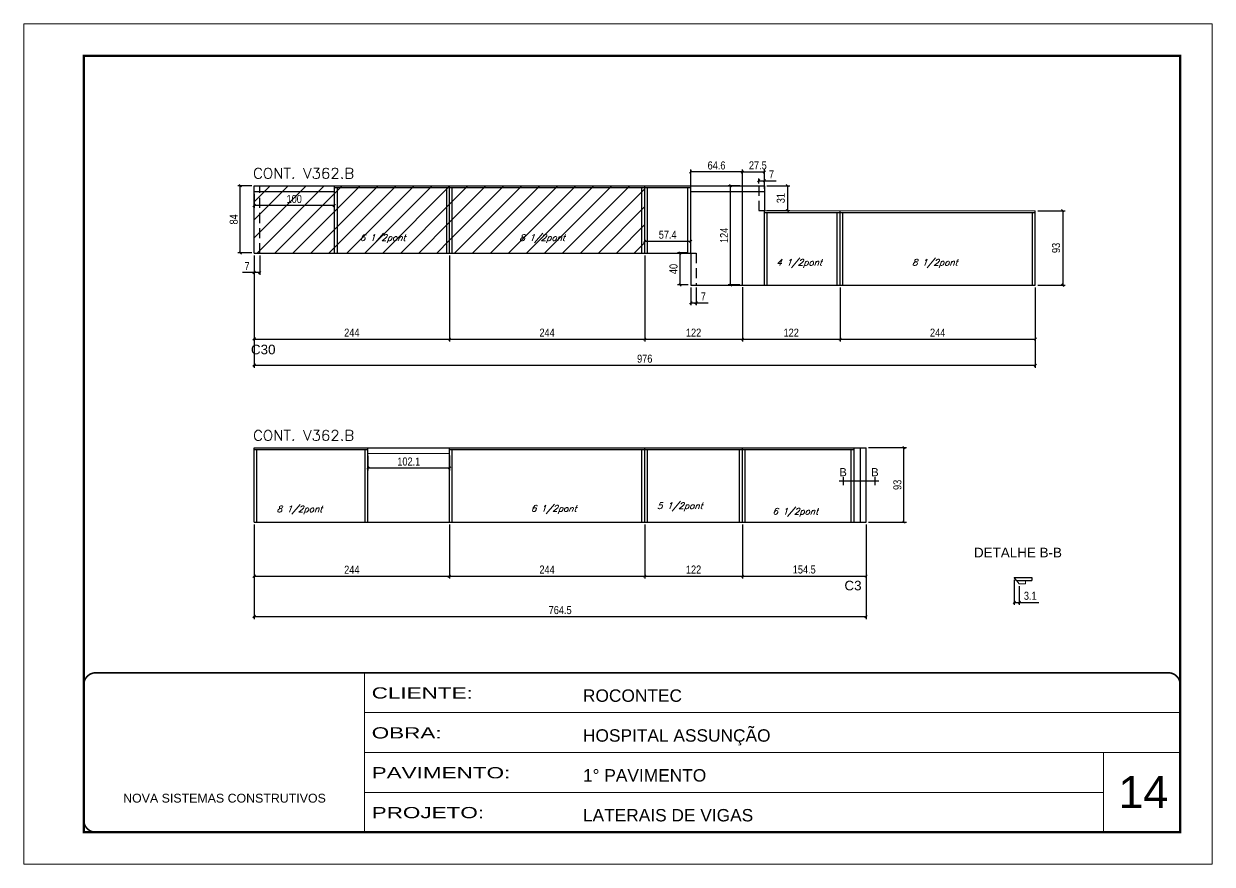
# Model space of a CAD drawing. Extents: x 137137 to 143418, y 10464 to 34486.
# Drawn here: x 138736 to 140221, y 29990 to 31040 of the extents above; entities that cross this region are included whole.
import ezdxf
from ezdxf.enums import TextEntityAlignment as Align

# ---------------------------------------------------------------- set-up
doc = ezdxf.new("R2010")
doc.units = 0
for name, pattern in [('CONTINUO', [0]), ('DASHED', [0.75, 0.5, -0.25]), ('HIDDEN', [0.375, 0.25, -0.125])]:
    doc.linetypes.add(name, pattern=pattern)
for name, color, linetype in [('5', 5, 'Continuous'), ('COTA', 241, 'Continuous'), ('detalhes', 4, 'Continuous'), ('Painéis', 200, 'Continuous'), ('SARR_2.2x7', 40, 'Continuous'), ('SARR_3.5x7', 81, 'Continuous'), ('texto', 7, 'Continuous')]:
    doc.layers.add(name, color=color, linetype=linetype)
for name, color, linetype, lineweight in [('CARIMBO', 255, 'Continuous', 9), ('Folhas', 255, 'Continuous', 9), ('Hachura', 251, 'Continuous', 9), ('Sarr 2.2x7', 40, 'Continuous', 9), ('SARRAFO DE PRESSAO', 251, 'DASHED', 9), ('Texto Seção', 7, 'Continuous', 15)]:
    doc.layers.add(name, color=color, linetype=linetype, lineweight=lineweight)
doc.styles.add('ARIAL', font='arial.ttf')
doc.styles.add('COTA TECNICA', font='techl___.ttf', dxfattribs={"height": 10})
doc.styles.add('REGUA-120', font='ROMANS.shx', dxfattribs={"height": 15})
doc.styles.add('Romans', font='romans.shx')
doc.styles.get("Standard").update_dxf_attribs({"font": 'arial.ttf'})
doc.styles.add('Tecnologia', font='')
doc.styles.get('Tecnologia').set_extended_font_data('Forgotten Futurist')
doc.dimstyles.new('PAINEL', dxfattribs={"dimtxt": 10, "dimasz": 3, "dimexe": 3, "dimexo": 3, "dimgap": 3, "dimtad": 1, "dimdec": 1, "dimzin": 12, "dimdsep": 46, "dimtxsty": 'COTA TECNICA', "dimblk1": 'OBLIQUE', "dimblk2": 'OBLIQUE', "dimsah": 1, "dimcen": 0.9, "dimclrd": 4, "dimclre": 4, "dimclrt": 240, "dimadec": 1, "dimazin": 3, "dimtfac": 1, "dimtdec": 1, "dimtmove": 0, "dimatfit": 3, "dimfxl": 1, "dimtolj": 1, "dimtzin": 12, "dimarcsym": 0})
pattern_1 = [(45, (-1598.5, -2266.15), (-11.2253202, 11.2253202), [])]

# ---------------------------------------------------------------- blocks, each defined once
blk = doc.blocks.new('9999999999')
at = {"color": 30, "linetype": 'CONTINUO'}
for p, q in [((98564.6, 34230.2), (98564.6, 34429.4)), ((98564.6, 34379.6), (99584, 34379.6)), ((98564.6, 34329.8), (99488, 34329.8)), ((99584, 34329.8), (99488, 34329.8)), ((99488, 34329.8), (99488, 34230.2)), ((98564.6, 34280), (99488, 34280))]:
    blk.add_line(p, q, dxfattribs=at)
at = {"color": 30, "linetype": 'CONTINUO', "const_width": 2}
blk.add_lwpolyline([(99584, 34230.2), (99584, 34414.4, 0.414214), (99569, 34429.4), (98229, 34429.4, 0.414214), (98214, 34414.4), (98214, 34245.2, 0.414214), (98229, 34230.2), (99584, 34230.2)], format="xyb", dxfattribs=at)
at = {"layer": 'Folhas'}
blk.add_lwpolyline([(98139, 34190.2), (99624, 34190.2), (99624, 35240.2), (98139, 35240.2)], close=True, dxfattribs=at)
at = {"layer": 'Folhas', "color": 30, "const_width": 3}
blk.add_lwpolyline([(98214, 34230.2), (99584, 34230.2), (99584, 35200.2), (98214, 35200.2)], close=True, dxfattribs=at)
at = {"color": 7, "linetype": 'Continuous', "ltscale": 5, "style": 'ARIAL'}
for s, height, p in [('ROCONTEC', 15.48, (98837.7, 34393.1)), ('HOSPITAL ASSUNÇÃO', 15.483, (98837.7, 34343.3)), ('1° PAVIMENTO', 15.483, (98837.7, 34293.5)), ('NOVA SISTEMAS CONSTRUTIVOS', 11.059, (98263.2, 34267.2)), ('LATERAIS DE VIGAS', 15.483, (98837.7, 34243.7))]:
    blk.add_text(s, height=height, dxfattribs=at).set_placement(p)
at = {"layer": 'Folhas', "color": 7, "style": 'Tecnologia', "width": 1.5}
for s, p in [('CLIENTE:', (98573.7, 34397.2)), ('OBRA:', (98573.7, 34347.3)), ('PAVIMENTO:', (98573.7, 34297.5)), ('PROJETO:', (98573.7, 34247.7))]:
    blk.add_text(s, height=14, dxfattribs=at).set_placement(p)
blk = doc.blocks.new('_Oblique')
at = {"color": 0, "linetype": 'ByBlock', "lineweight": -2}
blk.add_line((-0.5, -0.5), (0.5, 0.5), dxfattribs=at)
blk = doc.blocks.new('*D46')
at = {"layer": 'COTA', "color": 4, "lineweight": -2, "ltscale": 25, "transparency": 16777216}
for p, q in [((139023.7, 30750.7), (139023.7, 30643.1)), ((139267.7, 30750.7), (139267.7, 30643.1)), ((139023.7, 30646.1), (139267.7, 30646.1))]:
    blk.add_line(p, q, dxfattribs=at)
at = {"layer": 'Defpoints', "color": 0, "ltscale": 25, "transparency": 16777216}
for p in [(139023.7, 30753.7), (139267.7, 30753.7), (139267.7, 30646.1)]:
    blk.add_point(p, dxfattribs=at)
at = {"layer": 'COTA', "color": 4, "lineweight": -2, "ltscale": 25, "transparency": 16777216, "xscale": 3, "yscale": 3, "zscale": 3, "rotation": 180}
blk.add_blockref('_Oblique', (139023.7, 30646.1), dxfattribs=at)
at = {"layer": 'COTA', "color": 4, "lineweight": -2, "ltscale": 25, "transparency": 16777216, "xscale": 3, "yscale": 3, "zscale": 3}
blk.add_blockref('_Oblique', (139267.7, 30646.1), dxfattribs=at)
at = {"layer": 'COTA', "color": 240, "ltscale": 25, "transparency": 16777216, "insert": (139145.7, 30654.2), "char_height": 10, "attachment_point": 5, "style": 'COTA TECNICA'}
blk.add_mtext('\\A1;244', dxfattribs=at)
blk = doc.blocks.new('*D47')
at = {"layer": 'COTA', "color": 4, "lineweight": -2, "ltscale": 25, "transparency": 16777216}
for p, q in [((139267.7, 30750.7), (139267.7, 30643.1)), ((139511.7, 30750.7), (139511.7, 30643.1)), ((139267.7, 30646.1), (139511.7, 30646.1))]:
    blk.add_line(p, q, dxfattribs=at)
at = {"layer": 'Defpoints', "color": 0, "ltscale": 25, "transparency": 16777216}
for p in [(139267.7, 30753.7), (139511.7, 30753.7), (139511.7, 30646.1)]:
    blk.add_point(p, dxfattribs=at)
at = {"layer": 'COTA', "color": 4, "lineweight": -2, "ltscale": 25, "transparency": 16777216, "xscale": 3, "yscale": 3, "zscale": 3, "rotation": 180}
blk.add_blockref('_Oblique', (139267.7, 30646.1), dxfattribs=at)
at = {"layer": 'COTA', "color": 4, "lineweight": -2, "ltscale": 25, "transparency": 16777216, "xscale": 3, "yscale": 3, "zscale": 3}
blk.add_blockref('_Oblique', (139511.7, 30646.1), dxfattribs=at)
at = {"layer": 'COTA', "color": 240, "ltscale": 25, "transparency": 16777216, "insert": (139389.7, 30654.2), "char_height": 10, "attachment_point": 5, "style": 'COTA TECNICA'}
blk.add_mtext('\\A1;244', dxfattribs=at)
blk = doc.blocks.new('*D48')
at = {"layer": 'COTA', "color": 4, "lineweight": -2, "ltscale": 25, "transparency": 16777216}
for p, q in [((139755.7, 30710.7), (139755.7, 30643.1)), ((139999.7, 30710.5), (139999.7, 30643.1)), ((139755.7, 30646.1), (139999.7, 30646.1))]:
    blk.add_line(p, q, dxfattribs=at)
at = {"layer": 'Defpoints', "color": 0, "ltscale": 25, "transparency": 16777216}
for p in [(139755.7, 30713.7), (139999.7, 30713.5), (139999.7, 30646.1)]:
    blk.add_point(p, dxfattribs=at)
at = {"layer": 'COTA', "color": 4, "lineweight": -2, "ltscale": 25, "transparency": 16777216, "xscale": 3, "yscale": 3, "zscale": 3, "rotation": 180}
blk.add_blockref('_Oblique', (139755.7, 30646.1), dxfattribs=at)
at = {"layer": 'COTA', "color": 4, "lineweight": -2, "ltscale": 25, "transparency": 16777216, "xscale": 3, "yscale": 3, "zscale": 3}
blk.add_blockref('_Oblique', (139999.7, 30646.1), dxfattribs=at)
at = {"layer": 'COTA', "color": 240, "ltscale": 25, "transparency": 16777216, "insert": (139877.7, 30654.2), "char_height": 10, "attachment_point": 5, "style": 'COTA TECNICA'}
blk.add_mtext('\\A1;244', dxfattribs=at)
blk = doc.blocks.new('*D49')
at = {"layer": 'COTA', "color": 4, "lineweight": -2, "ltscale": 25, "transparency": 16777216}
for p, q in [((139023.7, 30827.7), (139023.7, 30810)), ((139123.7, 30827.7), (139123.7, 30810)), ((139123.7, 30813), (139023.7, 30813))]:
    blk.add_line(p, q, dxfattribs=at)
at = {"layer": 'Defpoints', "color": 0, "ltscale": 25, "transparency": 16777216}
for p in [(139023.7, 30830.7), (139123.7, 30830.7), (139023.7, 30813)]:
    blk.add_point(p, dxfattribs=at)
at = {"layer": 'COTA', "color": 4, "lineweight": -2, "ltscale": 25, "transparency": 16777216, "xscale": 3, "yscale": 3, "zscale": 3, "rotation": 180}
blk.add_blockref('_Oblique', (139023.7, 30813), dxfattribs=at)
at = {"layer": 'COTA', "color": 4, "lineweight": -2, "ltscale": 25, "transparency": 16777216, "xscale": 3, "yscale": 3, "zscale": 3}
blk.add_blockref('_Oblique', (139123.7, 30813), dxfattribs=at)
at = {"layer": 'COTA', "color": 240, "ltscale": 25, "transparency": 16777216, "insert": (139073.7, 30821.1), "char_height": 10, "attachment_point": 5, "style": 'COTA TECNICA'}
blk.add_mtext('\\A1;100', dxfattribs=at)
blk = doc.blocks.new('*D50')
at = {"layer": 'COTA', "color": 4, "lineweight": -2, "ltscale": 25, "transparency": 16777216}
for p, q in [((139569.1, 30833.7), (139569.1, 30857.9)), ((139633.7, 30854.9), (139569.1, 30854.9)), ((139633.7, 30833.7), (139633.7, 30857.9))]:
    blk.add_line(p, q, dxfattribs=at)
at = {"layer": 'Defpoints', "color": 0, "ltscale": 25, "transparency": 16777216}
for p in [(139569.1, 30854.9), (139569.1, 30830.7), (139633.7, 30830.7)]:
    blk.add_point(p, dxfattribs=at)
at = {"layer": 'COTA', "color": 4, "lineweight": -2, "ltscale": 25, "transparency": 16777216, "xscale": 3, "yscale": 3, "zscale": 3, "rotation": 180}
blk.add_blockref('_Oblique', (139569.1, 30854.9), dxfattribs=at)
at = {"layer": 'COTA', "color": 4, "lineweight": -2, "ltscale": 25, "transparency": 16777216, "xscale": 3, "yscale": 3, "zscale": 3}
blk.add_blockref('_Oblique', (139633.7, 30854.9), dxfattribs=at)
at = {"layer": 'COTA', "color": 240, "ltscale": 25, "transparency": 16777216, "insert": (139601.4, 30863), "char_height": 10, "attachment_point": 5, "style": 'COTA TECNICA'}
blk.add_mtext('\\A1;64.6', dxfattribs=at)
blk = doc.blocks.new('*D54')
at = {"layer": 'COTA', "color": 4, "lineweight": -2, "ltscale": 25, "transparency": 16777216}
for p, q in [((139023.7, 30414.3), (139023.7, 30346.9)), ((139267.7, 30414.5), (139267.7, 30346.9)), ((139023.7, 30349.9), (139267.7, 30349.9))]:
    blk.add_line(p, q, dxfattribs=at)
at = {"layer": 'Defpoints', "color": 0, "ltscale": 25, "transparency": 16777216}
for p in [(139023.7, 30417.3), (139267.7, 30417.5), (139267.7, 30349.9)]:
    blk.add_point(p, dxfattribs=at)
at = {"layer": 'COTA', "color": 4, "lineweight": -2, "ltscale": 25, "transparency": 16777216, "xscale": 3, "yscale": 3, "zscale": 3, "rotation": 180}
blk.add_blockref('_Oblique', (139023.7, 30349.9), dxfattribs=at)
at = {"layer": 'COTA', "color": 4, "lineweight": -2, "ltscale": 25, "transparency": 16777216, "xscale": 3, "yscale": 3, "zscale": 3}
blk.add_blockref('_Oblique', (139267.7, 30349.9), dxfattribs=at)
at = {"layer": 'COTA', "color": 240, "ltscale": 25, "transparency": 16777216, "insert": (139145.7, 30358), "char_height": 10, "attachment_point": 5, "style": 'COTA TECNICA'}
blk.add_mtext('\\A1;244', dxfattribs=at)
blk = doc.blocks.new('*D55')
at = {"layer": 'COTA', "color": 4, "lineweight": -2, "ltscale": 25, "transparency": 16777216}
for p, q in [((139267.7, 30414.5), (139267.7, 30347.1)), ((139511.7, 30414.5), (139511.7, 30347.1)), ((139267.7, 30350.1), (139511.7, 30350.1))]:
    blk.add_line(p, q, dxfattribs=at)
at = {"layer": 'Defpoints', "color": 0, "ltscale": 25, "transparency": 16777216}
for p in [(139267.7, 30417.5), (139511.7, 30417.5), (139511.7, 30350.1)]:
    blk.add_point(p, dxfattribs=at)
at = {"layer": 'COTA', "color": 4, "lineweight": -2, "ltscale": 25, "transparency": 16777216, "xscale": 3, "yscale": 3, "zscale": 3, "rotation": 180}
blk.add_blockref('_Oblique', (139267.7, 30350.1), dxfattribs=at)
at = {"layer": 'COTA', "color": 4, "lineweight": -2, "ltscale": 25, "transparency": 16777216, "xscale": 3, "yscale": 3, "zscale": 3}
blk.add_blockref('_Oblique', (139511.7, 30350.1), dxfattribs=at)
at = {"layer": 'COTA', "color": 240, "ltscale": 25, "transparency": 16777216, "insert": (139389.7, 30358.2), "char_height": 10, "attachment_point": 5, "style": 'COTA TECNICA'}
blk.add_mtext('\\A1;244', dxfattribs=at)
blk = doc.blocks.new('*D51')
at = {"layer": 'COTA', "color": 4, "lineweight": -2, "ltscale": 25, "transparency": 16777216}
for p, q in [((139511.7, 30414.5), (139511.7, 30347.1)), ((139633.7, 30414.5), (139633.7, 30347.1)), ((139511.7, 30350.1), (139633.7, 30350.1))]:
    blk.add_line(p, q, dxfattribs=at)
at = {"layer": 'Defpoints', "color": 0, "ltscale": 25, "transparency": 16777216}
for p in [(139511.7, 30417.5), (139633.7, 30417.5), (139633.7, 30350.1)]:
    blk.add_point(p, dxfattribs=at)
at = {"layer": 'COTA', "color": 4, "lineweight": -2, "ltscale": 25, "transparency": 16777216, "xscale": 3, "yscale": 3, "zscale": 3, "rotation": 180}
blk.add_blockref('_Oblique', (139511.7, 30350.1), dxfattribs=at)
at = {"layer": 'COTA', "color": 4, "lineweight": -2, "ltscale": 25, "transparency": 16777216, "xscale": 3, "yscale": 3, "zscale": 3}
blk.add_blockref('_Oblique', (139633.7, 30350.1), dxfattribs=at)
at = {"layer": 'COTA', "color": 240, "ltscale": 25, "transparency": 16777216, "insert": (139572.7, 30358.2), "char_height": 10, "attachment_point": 5, "style": 'COTA TECNICA'}
blk.add_mtext('\\A1;122', dxfattribs=at)
blk = doc.blocks.new('*D52')
at = {"layer": 'COTA', "color": 4, "lineweight": -2, "ltscale": 25, "transparency": 16777216}
for p, q in [((139633.7, 30414.5), (139633.7, 30347.1)), ((139788.3, 30414.5), (139788.3, 30347.1)), ((139633.7, 30350.1), (139788.3, 30350.1))]:
    blk.add_line(p, q, dxfattribs=at)
at = {"layer": 'Defpoints', "color": 0, "ltscale": 25, "transparency": 16777216}
for p in [(139633.7, 30417.5), (139788.3, 30417.5), (139788.3, 30350.1)]:
    blk.add_point(p, dxfattribs=at)
at = {"layer": 'COTA', "color": 4, "lineweight": -2, "ltscale": 25, "transparency": 16777216, "xscale": 3, "yscale": 3, "zscale": 3, "rotation": 180}
blk.add_blockref('_Oblique', (139633.7, 30350.1), dxfattribs=at)
at = {"layer": 'COTA', "color": 4, "lineweight": -2, "ltscale": 25, "transparency": 16777216, "xscale": 3, "yscale": 3, "zscale": 3}
blk.add_blockref('_Oblique', (139788.3, 30350.1), dxfattribs=at)
at = {"layer": 'COTA', "color": 240, "ltscale": 25, "transparency": 16777216, "insert": (139711, 30358.2), "char_height": 10, "attachment_point": 5, "style": 'COTA TECNICA'}
blk.add_mtext('\\A1;154.5', dxfattribs=at)
blk = doc.blocks.new('*D53')
at = {"layer": 'COTA', "color": 4, "lineweight": -2, "ltscale": 25, "transparency": 16777216}
for p, q in [((139791.3, 30510.5), (139838.6, 30510.5)), ((139835.6, 30417.5), (139835.6, 30510.5)), ((139791.3, 30417.5), (139838.6, 30417.5))]:
    blk.add_line(p, q, dxfattribs=at)
at = {"layer": 'Defpoints', "color": 0, "ltscale": 25, "transparency": 16777216}
for p in [(139788.3, 30510.5), (139835.6, 30510.5), (139788.3, 30417.5)]:
    blk.add_point(p, dxfattribs=at)
at = {"layer": 'COTA', "color": 4, "lineweight": -2, "ltscale": 25, "transparency": 16777216, "xscale": 3, "yscale": 3, "zscale": 3}
for p, rotation in [((139835.6, 30510.5), 90), ((139835.6, 30417.5), 270)]:
    blk.add_blockref('_Oblique', p, dxfattribs=dict(at, rotation=rotation))
at = {"layer": 'COTA', "color": 240, "ltscale": 25, "transparency": 16777216, "insert": (139827.4, 30464), "char_height": 10, "attachment_point": 5, "rotation": 90, "style": 'COTA TECNICA'}
blk.add_mtext('\\A1;93', dxfattribs=at)
blk = doc.blocks.new('*D56')
at = {"layer": 'COTA', "color": 4, "lineweight": -2, "ltscale": 25, "transparency": 16777216}
for p, q in [((139165.8, 30500.2), (139165.8, 30482)), ((139267.9, 30500.5), (139267.9, 30482)), ((139267.9, 30485), (139165.8, 30485))]:
    blk.add_line(p, q, dxfattribs=at)
at = {"layer": 'Defpoints', "color": 0, "ltscale": 25, "transparency": 16777216}
for p in [(139165.8, 30503.2), (139267.9, 30503.5), (139165.8, 30485)]:
    blk.add_point(p, dxfattribs=at)
at = {"layer": 'COTA', "color": 4, "lineweight": -2, "ltscale": 25, "transparency": 16777216, "xscale": 3, "yscale": 3, "zscale": 3, "rotation": 180}
blk.add_blockref('_Oblique', (139165.8, 30485), dxfattribs=at)
at = {"layer": 'COTA', "color": 4, "lineweight": -2, "ltscale": 25, "transparency": 16777216, "xscale": 3, "yscale": 3, "zscale": 3}
blk.add_blockref('_Oblique', (139267.9, 30485), dxfattribs=at)
at = {"layer": 'COTA', "color": 240, "ltscale": 25, "transparency": 16777216, "insert": (139216.9, 30493.1), "char_height": 10, "attachment_point": 5, "style": 'COTA TECNICA'}
blk.add_mtext('\\A1;102.1', dxfattribs=at)
blk = doc.blocks.new('*D57')
at = {"layer": 'COTA', "color": 4, "lineweight": -2, "ltscale": 25, "transparency": 16777216}
for p, q in [((140002.7, 30806.5), (140037, 30806.5)), ((140034, 30806.5), (140034, 30713.5)), ((140002.7, 30713.5), (140037, 30713.5))]:
    blk.add_line(p, q, dxfattribs=at)
at = {"layer": 'Defpoints', "color": 0, "ltscale": 25, "transparency": 16777216}
for p in [(139999.7, 30806.5), (139999.7, 30713.5), (140034, 30713.5)]:
    blk.add_point(p, dxfattribs=at)
at = {"layer": 'COTA', "color": 4, "lineweight": -2, "ltscale": 25, "transparency": 16777216, "xscale": 3, "yscale": 3, "zscale": 3}
for p, rotation in [((140034, 30806.5), 90), ((140034, 30713.5), 270)]:
    blk.add_blockref('_Oblique', p, dxfattribs=dict(at, rotation=rotation))
at = {"layer": 'COTA', "color": 240, "ltscale": 25, "transparency": 16777216, "insert": (140025.7, 30760), "char_height": 10, "attachment_point": 5, "rotation": 90, "style": 'COTA TECNICA'}
blk.add_mtext('\\A1;93', dxfattribs=at)
blk = doc.blocks.new('*D1765')
at = {"layer": 'COTA', "color": 4, "lineweight": -2, "ltscale": 25, "transparency": 16777216}
for p, q in [((139023.7, 30414.3), (139023.7, 30296.4)), ((139788.3, 30414.5), (139788.3, 30296.4)), ((139023.7, 30299.4), (139788.3, 30299.4))]:
    blk.add_line(p, q, dxfattribs=at)
at = {"layer": 'Defpoints', "color": 0, "ltscale": 25, "transparency": 16777216}
for p in [(139023.7, 30417.3), (139788.3, 30417.5), (139788.3, 30299.4)]:
    blk.add_point(p, dxfattribs=at)
at = {"layer": 'COTA', "color": 4, "lineweight": -2, "ltscale": 25, "transparency": 16777216, "xscale": 3, "yscale": 3, "zscale": 3, "rotation": 180}
blk.add_blockref('_Oblique', (139023.7, 30299.4), dxfattribs=at)
at = {"layer": 'COTA', "color": 4, "lineweight": -2, "ltscale": 25, "transparency": 16777216, "xscale": 3, "yscale": 3, "zscale": 3}
blk.add_blockref('_Oblique', (139788.3, 30299.4), dxfattribs=at)
at = {"layer": 'COTA', "color": 240, "ltscale": 25, "transparency": 16777216, "insert": (139406, 30307.5), "char_height": 10, "attachment_point": 5, "style": 'COTA TECNICA'}
blk.add_mtext('\\A1;764.5', dxfattribs=at)
blk = doc.blocks.new('*D1772')
at = {"layer": 'COTA', "color": 4, "lineweight": -2, "ltscale": 25, "transparency": 16777216}
for p, q in [((139023.7, 30750.7), (139023.7, 30726.2)), ((139030.7, 30750.7), (139030.7, 30726.2)), ((139023.7, 30729.2), (139009, 30729.2)), ((139030.7, 30729.2), (139023.7, 30729.2))]:
    blk.add_line(p, q, dxfattribs=at)
at = {"layer": 'Defpoints', "color": 0, "ltscale": 25, "transparency": 16777216}
for p in [(139023.7, 30753.7), (139030.7, 30753.7), (139023.7, 30729.2)]:
    blk.add_point(p, dxfattribs=at)
at = {"layer": 'COTA', "color": 4, "lineweight": -2, "ltscale": 25, "transparency": 16777216, "xscale": 3, "yscale": 3, "zscale": 3, "rotation": 180}
blk.add_blockref('_Oblique', (139023.7, 30729.2), dxfattribs=at)
at = {"layer": 'COTA', "color": 4, "lineweight": -2, "ltscale": 25, "transparency": 16777216, "xscale": 3, "yscale": 3, "zscale": 3}
blk.add_blockref('_Oblique', (139030.7, 30729.2), dxfattribs=at)
at = {"layer": 'COTA', "color": 240, "ltscale": 25, "transparency": 16777216, "insert": (139014.8, 30737.3), "char_height": 10, "attachment_point": 5, "style": 'COTA TECNICA'}
blk.add_mtext('\\A1;7', dxfattribs=at)
blk = doc.blocks.new('*D1773')
at = {"layer": 'COTA', "color": 4, "linetype": 'ByBlock', "lineweight": -2, "transparency": 16777216}
for p, q in [((139973.4, 30345.3), (139973.4, 30314.2)), ((139979.7, 30337.3), (139979.7, 30314.2)), ((139973.4, 30317.2), (139979.7, 30317.2)), ((139979.7, 30317.2), (140004, 30317.2))]:
    blk.add_line(p, q, dxfattribs=at)
at = {"layer": 'Defpoints', "color": 0, "linetype": 'ByBlock', "transparency": 16777216}
for p in [(139973.4, 30348.3), (139979.7, 30340.3), (139979.7, 30317.2)]:
    blk.add_point(p, dxfattribs=at)
at = {"layer": 'COTA', "color": 4, "linetype": 'ByBlock', "lineweight": -2, "transparency": 16777216, "xscale": 3, "yscale": 3, "zscale": 3, "rotation": 180}
blk.add_blockref('_Oblique', (139973.4, 30317.2), dxfattribs=at)
at = {"layer": 'COTA', "color": 4, "linetype": 'ByBlock', "lineweight": -2, "transparency": 16777216, "xscale": 3, "yscale": 3, "zscale": 3}
blk.add_blockref('_Oblique', (139979.7, 30317.2), dxfattribs=at)
at = {"layer": 'COTA', "color": 240, "linetype": 'ByBlock', "transparency": 16777216, "insert": (139993.4, 30325.4), "char_height": 10, "attachment_point": 5, "style": 'COTA TECNICA'}
blk.add_mtext('\\A1;3.1', dxfattribs=at)
blk = doc.blocks.new('*D1847')
at = {"layer": 'COTA', "color": 4, "lineweight": -2, "ltscale": 25, "transparency": 16777216}
for p, q in [((139511.7, 30750.7), (139511.7, 30643.1)), ((139633.7, 30711), (139633.7, 30643.1)), ((139511.7, 30646.1), (139633.7, 30646.1))]:
    blk.add_line(p, q, dxfattribs=at)
at = {"layer": 'Defpoints', "color": 0, "ltscale": 25, "transparency": 16777216}
for p in [(139511.7, 30753.7), (139633.7, 30714), (139633.7, 30646.1)]:
    blk.add_point(p, dxfattribs=at)
at = {"layer": 'COTA', "color": 4, "lineweight": -2, "ltscale": 25, "transparency": 16777216, "xscale": 3, "yscale": 3, "zscale": 3, "rotation": 180}
blk.add_blockref('_Oblique', (139511.7, 30646.1), dxfattribs=at)
at = {"layer": 'COTA', "color": 4, "lineweight": -2, "ltscale": 25, "transparency": 16777216, "xscale": 3, "yscale": 3, "zscale": 3}
blk.add_blockref('_Oblique', (139633.7, 30646.1), dxfattribs=at)
at = {"layer": 'COTA', "color": 240, "ltscale": 25, "transparency": 16777216, "insert": (139572.7, 30654.2), "char_height": 10, "attachment_point": 5, "style": 'COTA TECNICA'}
blk.add_mtext('\\A1;122', dxfattribs=at)
blk = doc.blocks.new('*D1848')
at = {"layer": 'COTA', "color": 4, "lineweight": -2, "ltscale": 25, "transparency": 16777216}
for p, q in [((139633.7, 30833.7), (139633.7, 30857.9)), ((139633.7, 30854.9), (139661.2, 30854.9)), ((139661.2, 30833.7), (139661.2, 30857.9))]:
    blk.add_line(p, q, dxfattribs=at)
at = {"layer": 'Defpoints', "color": 0, "ltscale": 25, "transparency": 16777216}
for p in [(139661.2, 30854.9), (139633.7, 30830.7), (139661.2, 30830.7)]:
    blk.add_point(p, dxfattribs=at)
at = {"layer": 'COTA', "color": 4, "lineweight": -2, "ltscale": 25, "transparency": 16777216, "xscale": 3, "yscale": 3, "zscale": 3, "rotation": 180}
blk.add_blockref('_Oblique', (139633.7, 30854.9), dxfattribs=at)
at = {"layer": 'COTA', "color": 4, "lineweight": -2, "ltscale": 25, "transparency": 16777216, "xscale": 3, "yscale": 3, "zscale": 3}
blk.add_blockref('_Oblique', (139661.2, 30854.9), dxfattribs=at)
at = {"layer": 'COTA', "color": 240, "ltscale": 25, "transparency": 16777216, "insert": (139653, 30863.1), "char_height": 10, "attachment_point": 5, "style": 'COTA TECNICA'}
blk.add_mtext('\\A1;27.5', dxfattribs=at)
blk = doc.blocks.new('*D1849')
at = {"layer": 'COTA', "color": 4, "lineweight": -2, "ltscale": 25, "transparency": 16777216}
for p, q in [((139633.7, 30711), (139633.7, 30643.1)), ((139755.7, 30710.7), (139755.7, 30643.1)), ((139633.7, 30646.1), (139755.7, 30646.1))]:
    blk.add_line(p, q, dxfattribs=at)
at = {"layer": 'Defpoints', "color": 0, "ltscale": 25, "transparency": 16777216}
for p in [(139633.7, 30714), (139755.7, 30713.7), (139755.7, 30646.1)]:
    blk.add_point(p, dxfattribs=at)
at = {"layer": 'COTA', "color": 4, "lineweight": -2, "ltscale": 25, "transparency": 16777216, "xscale": 3, "yscale": 3, "zscale": 3, "rotation": 180}
blk.add_blockref('_Oblique', (139633.7, 30646.1), dxfattribs=at)
at = {"layer": 'COTA', "color": 4, "lineweight": -2, "ltscale": 25, "transparency": 16777216, "xscale": 3, "yscale": 3, "zscale": 3}
blk.add_blockref('_Oblique', (139755.7, 30646.1), dxfattribs=at)
at = {"layer": 'COTA', "color": 240, "ltscale": 25, "transparency": 16777216, "insert": (139694.7, 30654.2), "char_height": 10, "attachment_point": 5, "style": 'COTA TECNICA'}
blk.add_mtext('\\A1;122', dxfattribs=at)
blk = doc.blocks.new('*D1850')
at = {"layer": 'COTA', "color": 4, "lineweight": -2, "ltscale": 25, "transparency": 16777216}
for p, q in [((139630.7, 30837.7), (139616, 30837.7)), ((139619, 30713.7), (139619, 30837.7)), ((139630.7, 30713.7), (139616, 30713.7))]:
    blk.add_line(p, q, dxfattribs=at)
at = {"layer": 'Defpoints', "color": 0, "ltscale": 25, "transparency": 16777216}
for p in [(139619, 30837.7), (139633.7, 30837.7), (139633.7, 30713.7)]:
    blk.add_point(p, dxfattribs=at)
at = {"layer": 'COTA', "color": 4, "lineweight": -2, "ltscale": 25, "transparency": 16777216, "xscale": 3, "yscale": 3, "zscale": 3}
for p, rotation in [((139619, 30837.7), 90), ((139619, 30713.7), 270)]:
    blk.add_blockref('_Oblique', p, dxfattribs=dict(at, rotation=rotation))
at = {"layer": 'COTA', "color": 240, "ltscale": 25, "transparency": 16777216, "insert": (139610.9, 30775.7), "char_height": 10, "attachment_point": 5, "rotation": 90, "style": 'COTA TECNICA'}
blk.add_mtext('\\A1;124', dxfattribs=at)
blk = doc.blocks.new('*D1851')
at = {"layer": 'COTA', "color": 4, "lineweight": -2, "ltscale": 25, "transparency": 16777216}
for p, q in [((139569.1, 30710.7), (139569.1, 30688.4)), ((139576.1, 30710.7), (139576.1, 30688.4)), ((139569.1, 30691.4), (139576.1, 30691.4)), ((139576.1, 30691.4), (139590.8, 30691.4))]:
    blk.add_line(p, q, dxfattribs=at)
at = {"layer": 'Defpoints', "color": 0, "ltscale": 25, "transparency": 16777216}
for p in [(139569.1, 30713.7), (139576.1, 30713.7), (139576.1, 30691.4)]:
    blk.add_point(p, dxfattribs=at)
at = {"layer": 'COTA', "color": 4, "lineweight": -2, "ltscale": 25, "transparency": 16777216, "xscale": 3, "yscale": 3, "zscale": 3, "rotation": 180}
blk.add_blockref('_Oblique', (139569.1, 30691.4), dxfattribs=at)
at = {"layer": 'COTA', "color": 4, "lineweight": -2, "ltscale": 25, "transparency": 16777216, "xscale": 3, "yscale": 3, "zscale": 3}
blk.add_blockref('_Oblique', (139576.1, 30691.4), dxfattribs=at)
at = {"layer": 'COTA', "color": 240, "ltscale": 25, "transparency": 16777216, "insert": (139585, 30699.5), "char_height": 10, "attachment_point": 5, "style": 'COTA TECNICA'}
blk.add_mtext('\\A1;7', dxfattribs=at)
blk = doc.blocks.new('*D1852')
at = {"layer": 'COTA', "color": 4, "lineweight": -2, "ltscale": 25, "transparency": 16777216}
for p, q in [((139654.2, 30840.6), (139654.2, 30846.9)), ((139654.2, 30843.9), (139661.2, 30843.9)), ((139661.2, 30840.7), (139661.2, 30846.9)), ((139661.2, 30843.9), (139675.9, 30843.9))]:
    blk.add_line(p, q, dxfattribs=at)
at = {"layer": 'Defpoints', "color": 0, "ltscale": 25, "transparency": 16777216}
for p in [(139661.2, 30843.9), (139654.2, 30837.6), (139661.2, 30837.7)]:
    blk.add_point(p, dxfattribs=at)
at = {"layer": 'COTA', "color": 4, "lineweight": -2, "ltscale": 25, "transparency": 16777216, "xscale": 3, "yscale": 3, "zscale": 3, "rotation": 180}
blk.add_blockref('_Oblique', (139654.2, 30843.9), dxfattribs=at)
at = {"layer": 'COTA', "color": 4, "lineweight": -2, "ltscale": 25, "transparency": 16777216, "xscale": 3, "yscale": 3, "zscale": 3}
blk.add_blockref('_Oblique', (139661.2, 30843.9), dxfattribs=at)
at = {"layer": 'COTA', "color": 240, "ltscale": 25, "transparency": 16777216, "insert": (139670.1, 30851.9), "char_height": 10, "attachment_point": 5, "style": 'COTA TECNICA'}
blk.add_mtext('\\A1;7', dxfattribs=at)
blk = doc.blocks.new('*D1853')
at = {"layer": 'COTA', "color": 4, "lineweight": -2, "ltscale": 25, "transparency": 16777216}
for p, q in [((139566.1, 30753.7), (139552.8, 30753.7)), ((139555.8, 30713.7), (139555.8, 30753.7)), ((139566.1, 30713.7), (139552.8, 30713.7))]:
    blk.add_line(p, q, dxfattribs=at)
at = {"layer": 'Defpoints', "color": 0, "ltscale": 25, "transparency": 16777216}
for p in [(139555.8, 30753.7), (139569.1, 30753.7), (139569.1, 30713.7)]:
    blk.add_point(p, dxfattribs=at)
at = {"layer": 'COTA', "color": 4, "lineweight": -2, "ltscale": 25, "transparency": 16777216, "xscale": 3, "yscale": 3, "zscale": 3}
for p, rotation in [((139555.8, 30753.7), 90), ((139555.8, 30713.7), 270)]:
    blk.add_blockref('_Oblique', p, dxfattribs=dict(at, rotation=rotation))
at = {"layer": 'COTA', "color": 240, "ltscale": 25, "transparency": 16777216, "insert": (139547.7, 30733.7), "char_height": 10, "attachment_point": 5, "rotation": 90, "style": 'COTA TECNICA'}
blk.add_mtext('\\A1;40', dxfattribs=at)
blk = doc.blocks.new('*D1854')
at = {"layer": 'COTA', "color": 4, "lineweight": -2, "ltscale": 25, "transparency": 16777216}
for p, q in [((139664.2, 30837.7), (139692.9, 30837.7)), ((139689.9, 30837.7), (139689.9, 30806.7)), ((139664.3, 30806.7), (139692.9, 30806.7))]:
    blk.add_line(p, q, dxfattribs=at)
at = {"layer": 'Defpoints', "color": 0, "ltscale": 25, "transparency": 16777216}
for p in [(139661.2, 30837.7), (139661.3, 30806.7), (139689.9, 30806.7)]:
    blk.add_point(p, dxfattribs=at)
at = {"layer": 'COTA', "color": 4, "lineweight": -2, "ltscale": 25, "transparency": 16777216, "xscale": 3, "yscale": 3, "zscale": 3}
for p, rotation in [((139689.9, 30837.7), 90), ((139689.9, 30806.7), 270)]:
    blk.add_blockref('_Oblique', p, dxfattribs=dict(at, rotation=rotation))
at = {"layer": 'COTA', "color": 240, "ltscale": 25, "transparency": 16777216, "insert": (139681.7, 30822.2), "char_height": 10, "attachment_point": 5, "rotation": 90, "style": 'COTA TECNICA'}
blk.add_mtext('\\A1;31', dxfattribs=at)
blk = doc.blocks.new('*D1855')
at = {"layer": 'COTA', "color": 4, "lineweight": -2, "ltscale": 25, "transparency": 16777216}
for p, q in [((139511.7, 30756.7), (139511.7, 30771.3)), ((139569.1, 30756.7), (139569.1, 30771.3)), ((139511.7, 30768.3), (139569.1, 30768.3))]:
    blk.add_line(p, q, dxfattribs=at)
at = {"layer": 'Defpoints', "color": 0, "ltscale": 25, "transparency": 16777216}
for p in [(139569.1, 30768.3), (139511.7, 30753.7), (139569.1, 30753.7)]:
    blk.add_point(p, dxfattribs=at)
at = {"layer": 'COTA', "color": 4, "lineweight": -2, "ltscale": 25, "transparency": 16777216, "xscale": 3, "yscale": 3, "zscale": 3, "rotation": 180}
blk.add_blockref('_Oblique', (139511.7, 30768.3), dxfattribs=at)
at = {"layer": 'COTA', "color": 4, "lineweight": -2, "ltscale": 25, "transparency": 16777216, "xscale": 3, "yscale": 3, "zscale": 3}
blk.add_blockref('_Oblique', (139569.1, 30768.3), dxfattribs=at)
at = {"layer": 'COTA', "color": 240, "ltscale": 25, "transparency": 16777216, "insert": (139540.4, 30776.5), "char_height": 10, "attachment_point": 5, "style": 'COTA TECNICA'}
blk.add_mtext('\\A1;57.4', dxfattribs=at)
blk = doc.blocks.new('*D1856')
at = {"layer": 'COTA', "color": 4, "lineweight": -2, "ltscale": 25, "transparency": 16777216}
for p, q in [((139020.7, 30837.7), (139003.3, 30837.7)), ((139006.3, 30753.7), (139006.3, 30837.7)), ((139020.7, 30753.7), (139003.3, 30753.7))]:
    blk.add_line(p, q, dxfattribs=at)
at = {"layer": 'Defpoints', "color": 0, "ltscale": 25, "transparency": 16777216}
for p in [(139006.3, 30837.7), (139023.7, 30837.7), (139023.7, 30753.7)]:
    blk.add_point(p, dxfattribs=at)
at = {"layer": 'COTA', "color": 4, "lineweight": -2, "ltscale": 25, "transparency": 16777216, "xscale": 3, "yscale": 3, "zscale": 3}
for p, rotation in [((139006.3, 30837.7), 90), ((139006.3, 30753.7), 270)]:
    blk.add_blockref('_Oblique', p, dxfattribs=dict(at, rotation=rotation))
at = {"layer": 'COTA', "color": 240, "ltscale": 25, "transparency": 16777216, "insert": (138998.2, 30795.7), "char_height": 10, "attachment_point": 5, "rotation": 90, "style": 'COTA TECNICA'}
blk.add_mtext('\\A1;84', dxfattribs=at)
blk = doc.blocks.new('*D2123')
at = {"layer": 'COTA', "color": 4, "lineweight": -2, "ltscale": 25, "transparency": 16777216}
for p, q in [((139023.7, 30750.7), (139023.7, 30610.4)), ((139999.7, 30710.5), (139999.7, 30610.4)), ((139023.7, 30613.4), (139999.7, 30613.4))]:
    blk.add_line(p, q, dxfattribs=at)
at = {"layer": 'Defpoints', "color": 0, "ltscale": 25, "transparency": 16777216}
for p in [(139023.7, 30753.7), (139999.7, 30713.5), (139999.7, 30613.4)]:
    blk.add_point(p, dxfattribs=at)
at = {"layer": 'COTA', "color": 4, "lineweight": -2, "ltscale": 25, "transparency": 16777216, "xscale": 3, "yscale": 3, "zscale": 3, "rotation": 180}
blk.add_blockref('_Oblique', (139023.7, 30613.4), dxfattribs=at)
at = {"layer": 'COTA', "color": 4, "lineweight": -2, "ltscale": 25, "transparency": 16777216, "xscale": 3, "yscale": 3, "zscale": 3}
blk.add_blockref('_Oblique', (139999.7, 30613.4), dxfattribs=at)
at = {"layer": 'COTA', "color": 240, "ltscale": 25, "transparency": 16777216, "insert": (139511.7, 30621.6), "char_height": 10, "attachment_point": 5, "style": 'COTA TECNICA'}
blk.add_mtext('\\A1;976', dxfattribs=at)

msp = doc.modelspace()

# ---------------------------------------------------------------- hatches: boundary and pattern name
at = {"layer": 'Hachura', "linetype": 'ByBlock'}
h = msp.add_hatch(dxfattribs=at)
h.set_pattern_fill('ANSI31', color=256, scale=5)
h.set_pattern_definition(pattern_1)
h.paths.add_polyline_path([(139267.71, 30753.65), (139267.71, 30837.65), (139123.71, 30837.65), (139023.71, 30837.65), (139023.71, 30753.65), (139123.71, 30753.65)])
h = msp.add_hatch(dxfattribs=at)
h.set_pattern_fill('ANSI31', color=256, scale=5)
h.set_pattern_definition(pattern_1)
h.paths.add_polyline_path([(139511.71, 30753.65), (139511.71, 30837.65), (139267.71, 30837.65), (139267.71, 30753.65)])

# ---------------------------------------------------------------- linework, layer by layer
at = {"layer": 'detalhes'}
for p, q in [((139759.7, 30473.46), (139759.7, 30463.46)), ((139799.07, 30473.46), (139799.07, 30463.46)), ((139804.07, 30468.46), (139754.7, 30468.46))]:
    msp.add_line(p, q, dxfattribs=at)
at = {"layer": 'Painéis'}
for p, q in [((139023.71, 30837.65), (139123.71, 30837.65)), ((139123.71, 30837.65), (139511.71, 30837.65)), ((139511.71, 30837.65), (139569.11, 30837.65)), ((139569.11, 30837.65), (139661.21, 30837.65)), ((139661.21, 30806.65), (139999.71, 30806.46)), ((139023.71, 30753.65), (139123.71, 30753.65)), ((139123.71, 30753.65), (139511.71, 30753.65)), ((139511.71, 30753.65), (139569.11, 30753.65)), ((139569.11, 30713.65), (139661.21, 30713.65)), ((139661.16, 30713.65), (139999.71, 30713.46)), ((139023.71, 30510.26), (139165.79, 30510.19)), ((139165.79, 30510.19), (139267.71, 30510.46)), ((139267.71, 30510.46), (139788.26, 30510.46)), ((139023.71, 30417.26), (139165.74, 30417.19)), ((139166.01, 30417.19), (139250.71, 30417.46)), ((139250.49, 30417.46), (139788.26, 30417.46)), ((139973.42, 30348.29), (139995.42, 30348.29)), ((139976.24, 30344.69), (139973.42, 30348.29)), ((139976.24, 30344.69), (139995.42, 30344.69)), ((139995.42, 30348.29), (139995.42, 30344.69))]:
    msp.add_line(p, q, dxfattribs=at)
at = {"layer": 'Painéis', "ltscale": 25}
for p, q in [((139023.71, 30753.65), (139023.71, 30837.65)), ((139267.71, 30753.65), (139267.71, 30837.65)), ((139511.71, 30753.65), (139511.71, 30837.65)), ((139633.71, 30713.65), (139633.71, 30837.65)), ((139661.21, 30837.65), (139661.25, 30806.65)), ((139755.71, 30713.65), (139755.71, 30806.65)), ((139999.71, 30713.46), (139999.71, 30806.46)), ((139569.11, 30753.65), (139569.11, 30713.65)), ((139023.71, 30417.26), (139023.71, 30510.26)), ((139267.71, 30417.46), (139267.71, 30510.46)), ((139511.71, 30417.46), (139511.71, 30510.46)), ((139633.71, 30417.46), (139633.71, 30510.46)), ((139788.26, 30417.46), (139788.26, 30510.46))]:
    msp.add_line(p, q, dxfattribs=at)
at = {"layer": 'Sarr 2.2x7'}
for p, q in [((139979.69, 30340.29), (139976.24, 30344.69)), ((139979.69, 30340.29), (139987.42, 30340.29)), ((139987.42, 30340.29), (139987.42, 30344.69))]:
    msp.add_line(p, q, dxfattribs=at)
at = {"layer": 'SARR_2.2x7', "linetype": 'Continuous'}
for p, q in [((139023.71, 30830.65), (139123.71, 30830.65)), ((139123.71, 30835.45), (139267.71, 30835.45)), ((139267.71, 30835.45), (139511.71, 30835.45)), ((139511.71, 30835.45), (139569.11, 30835.45)), ((139569.11, 30830.65), (139633.71, 30830.65)), ((139633.71, 30830.65), (139661.21, 30830.65)), ((139661.21, 30804.45), (139755.71, 30804.39)), ((139755.71, 30804.39), (139999.71, 30804.26)), ((139023.71, 30508.06), (139165.79, 30507.99)), ((139165.81, 30503.19), (139267.94, 30503.46)), ((139267.71, 30508.26), (139511.71, 30508.26)), ((139511.71, 30508.26), (139633.71, 30508.26)), ((139633.71, 30508.26), (139773.26, 30508.26)), ((139781.26, 30417.46), (139781.26, 30510.46))]:
    msp.add_line(p, q, dxfattribs=at)
at = {"layer": 'SARR_2.2x7', "linetype": 'HIDDEN', "ltscale": 50}
for p, q in [((139030.71, 30753.65), (139030.71, 30837.65)), ((139654.21, 30837.64), (139654.25, 30806.64)), ((139654.25, 30806.64), (139661.21, 30806.65)), ((139569.11, 30753.65), (139576.11, 30753.65)), ((139576.11, 30753.65), (139576.11, 30713.65))]:
    msp.add_line(p, q, dxfattribs=at)
at = {"layer": 'SARR_3.5x7'}
for p, q in [((139123.71, 30837.65), (139123.71, 30753.65)), ((139127.21, 30835.45), (139127.21, 30753.65)), ((139264.21, 30753.65), (139264.21, 30835.45)), ((139271.21, 30753.65), (139271.21, 30835.45)), ((139508.21, 30753.65), (139508.21, 30835.45)), ((139515.21, 30753.65), (139515.21, 30835.45)), ((139565.61, 30753.65), (139565.61, 30835.45)), ((139569.11, 30753.65), (139569.11, 30837.65)), ((139661.21, 30713.65), (139661.25, 30806.65)), ((139664.71, 30713.65), (139664.75, 30804.45)), ((139752.21, 30713.59), (139752.21, 30804.39)), ((139759.21, 30713.59), (139759.21, 30804.39)), ((139996.21, 30713.65), (139996.21, 30804.45)), ((139027.21, 30417.46), (139027.21, 30508.26)), ((139162.24, 30417.19), (139162.29, 30507.99)), ((139165.74, 30417.19), (139165.79, 30510.19)), ((139271.21, 30417.46), (139271.21, 30508.26)), ((139508.21, 30417.46), (139508.21, 30508.26)), ((139515.21, 30417.46), (139515.21, 30508.26)), ((139630.21, 30417.46), (139630.21, 30508.26)), ((139637.21, 30417.46), (139637.21, 30508.26)), ((139769.76, 30417.46), (139769.76, 30508.26)), ((139773.26, 30417.46), (139773.26, 30510.46))]:
    msp.add_line(p, q, dxfattribs=at)

# ---------------------------------------------------------------- block references
at = {"layer": 'SARRAFO DE PRESSAO', "color": 6, "linetype": 'ByBlock'}
msp.add_blockref('9999999999', (40596.81, -4200.15), dxfattribs=at)

# ---------------------------------------------------------------- texts
at = {"layer": '5', "linetype": 'Continuous'}
for s, p in [('C30', (139019.6, 30627.12)), ('C3', (139761.22, 30332.19))]:
    msp.add_text(s, height=12, rotation=0.00004, dxfattribs=at).set_placement(p)
at = {"layer": '5', "color": 7, "linetype": 'Continuous'}
msp.add_text('DETALHE B-B', height=12, rotation=359.99996, dxfattribs=at).set_placement((139923.1, 30373.46))
at = {"layer": 'CARIMBO', "style": 'ARIAL'}
msp.add_text('14', height=40, dxfattribs=at).set_placement((140103.65, 30060.19))
at = {"layer": 'detalhes', "color": 0, "linetype": 'Continuous', "style": 'ARIAL'}
for p in [(139759.5, 30479.87), (139799.26, 30479.87)]:
    msp.add_text('B', height=10.22, dxfattribs=at).set_placement(p, align=Align.MIDDLE_CENTER)
at = {"layer": 'texto', "color": 2, "char_height": 8, "attachment_point": 5, "style": 'Romans'}
for s, insert in [('{\\Q19;\\C256;6 1/2pont}', (139184.41, 30771.62)), ('{\\Q19;\\C256;8 1/2pont}', (139383.64, 30771.62)), ('{\\Q19;\\C256;4 1/2pont}', (139704.7, 30740.62)), ('{\\Q19;\\C256;8 1/2pont}', (139874.26, 30740.62)), ('{\\Q19;\\C256;5 1/2pont}', (139555.6, 30436.59)), ('{\\Q19;\\C256;8 1/2pont}', (139080.32, 30432.6)), ('{\\Q19;\\C256;6 1/2pont}', (139398.08, 30433.21)), ('{\\Q19;\\C256;6 1/2pont}', (139699.94, 30429.65))]:
    msp.add_mtext(s, dxfattribs=dict(at, insert=insert))
at = {"layer": 'Texto Seção', "style": 'REGUA-120', "width": 1.05}
for p in [(139022.3, 30846.67), (139022.3, 30519.28)]:
    msp.add_text('CONT. V362.B', height=13, dxfattribs=at).set_placement(p)

# ---------------------------------------------------------------- dimensions: what is measured, and where the dimension line sits
at = {"layer": 'COTA', "ltscale": 25}
for base, p1, p2, picture, middle in [((139569.11, 30854.94), (139633.71, 30830.65), (139569.11, 30830.65), '*D50', (139601.41, 30863.05)), ((139661.21, 30843.85), (139654.21, 30837.64), (139661.21, 30837.65), '*D1852', (139670.07, 30851.92)), ((139023.71, 30813.04), (139123.71, 30830.65), (139023.71, 30830.65), '*D49', (139073.71, 30821.14)), ((139569.11, 30768.35), (139511.71, 30753.65), (139569.11, 30753.65), '*D1855', (139540.41, 30776.46)), ((139023.71, 30729.23), (139030.71, 30753.65), (139023.71, 30753.65), '*D1772', (139014.85, 30737.3)), ((139267.71, 30646.11), (139023.71, 30753.65), (139267.71, 30753.65), '*D46', (139145.71, 30654.19)), ((139999.71, 30613.42), (139023.71, 30753.65), (139999.71, 30713.46), '*D2123', (139511.71, 30621.55)), ((139633.71, 30646.11), (139511.71, 30753.65), (139633.71, 30713.99), '*D1847', (139572.71, 30654.17)), ((139576.11, 30691.38), (139569.11, 30713.65), (139576.11, 30713.65), '*D1851', (139584.97, 30699.45)), ((139755.71, 30646.11), (139633.71, 30713.99), (139755.71, 30713.65), '*D1849', (139694.71, 30654.17)), ((139165.81, 30484.99), (139267.94, 30503.46), (139165.81, 30503.19), '*D56', (139216.87, 30493.09)), ((139788.2628, 30299.4144), (139023.7138, 30417.2632), (139788.2628, 30417.4573), '*D1765', (139405.9883, 30307.5241))]:
    dim = msp.add_linear_dim(base=base, p1=p1, p2=p2, dimstyle='PAINEL', dxfattribs=at)
    dim.commit()
    dim.dimension.update_dxf_attribs({"geometry": picture, "text_midpoint": middle})
dim = msp.add_linear_dim(base=(139661.21, 30854.94), p1=(139633.71, 30830.65), p2=(139661.21, 30830.65), dimstyle='PAINEL', dxfattribs=at)
dim.commit()
dim.dimension.update_dxf_attribs({"geometry": '*D1848', "text_midpoint": (139652.96, 30854.94), "dimtype": 160})
for base, p1, p2, picture, middle in [((139006.28, 30837.65), (139023.71, 30753.65), (139023.71, 30837.65), '*D1856', (138998.19, 30795.65)), ((139618.98, 30837.65), (139633.71, 30713.65), (139633.71, 30837.65), '*D1850', (139610.91, 30775.65)), ((139689.93, 30806.65), (139661.21, 30837.65), (139661.25, 30806.65), '*D1854', (139681.71, 30822.15)), ((140033.95, 30713.46), (139999.71, 30806.46), (139999.71, 30713.46), '*D57', (140025.7, 30759.96)), ((139555.84, 30753.65), (139569.11, 30713.65), (139569.11, 30753.65), '*D1853', (139547.74, 30733.65)), ((139835.64, 30510.46), (139788.26, 30417.46), (139788.26, 30510.46), '*D53', (139827.39, 30463.96))]:
    dim = msp.add_linear_dim(base=base, p1=p1, p2=p2, angle=90, dimstyle='PAINEL', dxfattribs=at)
    dim.commit()
    dim.dimension.update_dxf_attribs({"geometry": picture, "text_midpoint": middle})
for base, p1, p2, picture, middle in [((139511.71, 30646.11), (139267.71, 30753.65), (139511.71, 30753.65), '*D47', (139389.71, 30654.19)), ((139999.71, 30646.11), (139755.71, 30713.65), (139999.71, 30713.46), '*D48', (139877.71, 30654.19)), ((139267.71, 30349.92), (139023.71, 30417.26), (139267.71, 30417.46), '*D54', (139145.71, 30357.99)), ((139511.71, 30350.11), (139267.71, 30417.46), (139511.71, 30417.46), '*D55', (139389.71, 30358.19)), ((139633.71, 30350.11), (139511.71, 30417.46), (139633.71, 30417.46), '*D51', (139572.71, 30358.17)), ((139788.2628, 30350.1137), (139633.7138, 30417.4573), (139788.2628, 30417.4573), '*D52', (139710.9883, 30358.2234))]:
    dim = msp.add_linear_dim(base=base, p1=p1, p2=p2, dimstyle='PAINEL', override={"dimtmove": 1}, dxfattribs=at)
    dim.commit()
    dim.dimension.update_dxf_attribs({"geometry": picture, "text_midpoint": middle})
at = {"layer": 'COTA', "linetype": 'ByBlock'}
dim = msp.add_linear_dim(base=(139979.69, 30317.23), p1=(139973.42, 30348.29), p2=(139979.69, 30340.29), dimstyle='PAINEL', override={"dimlfac": 0.5}, dxfattribs=at)
dim.commit()
dim.dimension.update_dxf_attribs({"geometry": '*D1773', "text_midpoint": (139993.35, 30325.45)})

doc.saveas('drawing.dxf')
